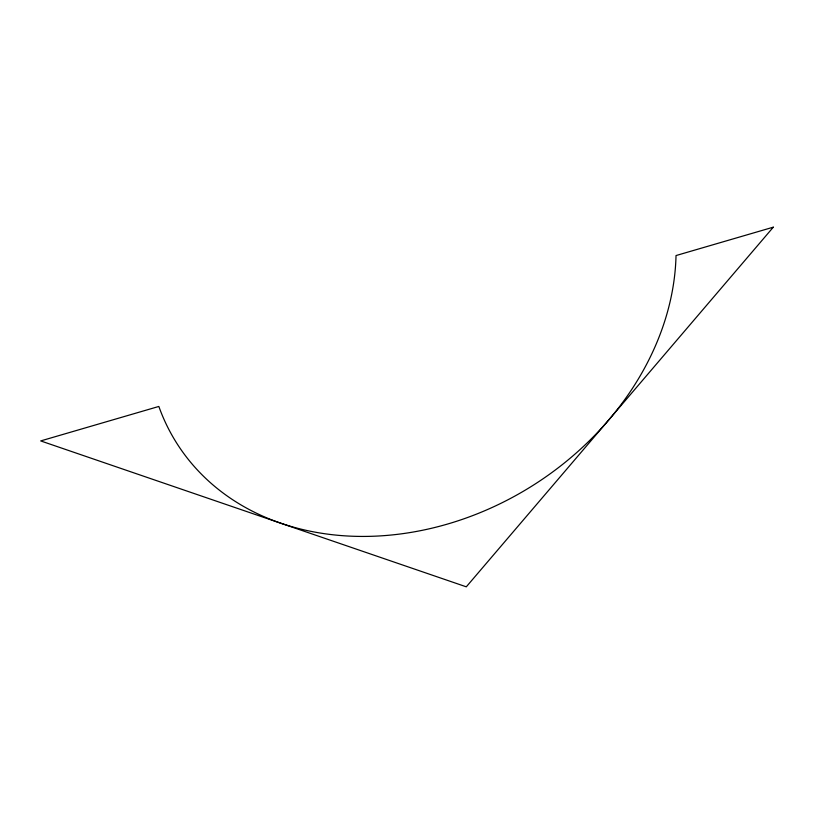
<?xml version="1.0" encoding="UTF-8"?>
<svg xmlns="http://www.w3.org/2000/svg" width="814" height="814" viewBox="0 0 814 814"><rect width="100%" height="100%" fill="white"/><g stroke="black" fill="none" stroke-linecap="round" stroke-linejoin="round"><path stroke-width="1.22" d="M773.3 227.177L466.29 586.823L40.7 440.923L158.842 406.451A277.859 225.57 -31.9 0 0 447.578 524.043A277.859 225.57 -31.9 0 0 676.027 255.555L773.3 227.177"/></g></svg>
